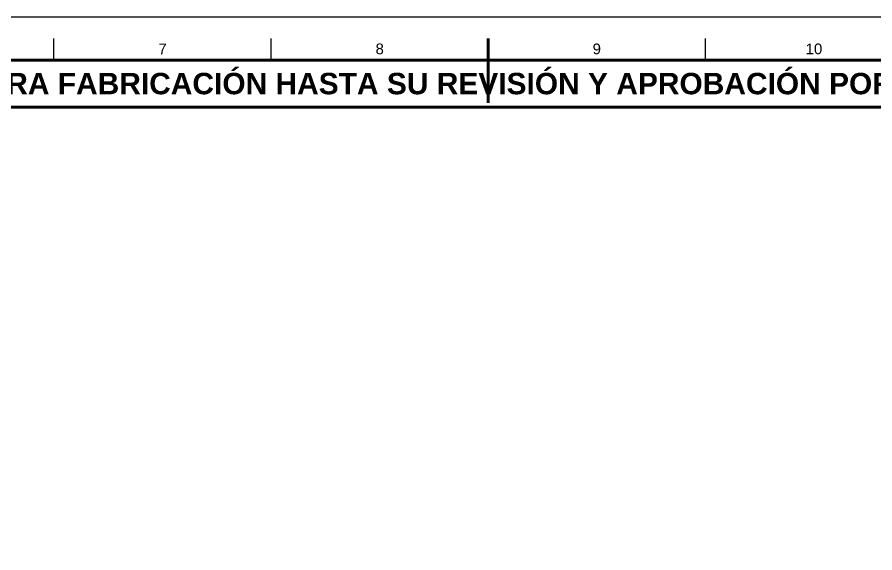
# Model space of a CAD drawing. Header units: millimetres. Extents: x 0 to 841, y 0 to 594.
# Drawn here: x 315.5 to 515.7, y 469 to 594 of the extents above; entities that cross this region are included whole.
import ezdxf
from ezdxf.enums import TextEntityAlignment as Align

# ---------------------------------------------------------------- set-up
doc = ezdxf.new("R2010")
doc.units = ezdxf.units.MM
for name, color, linetype, lineweight in [('FINA', 7, 'CONTINUOUS', 25), ('MARCO', 7, 'CONTINUOUS', 70), ('TXT', 7, 'CONTINUOUS', 25)]:
    doc.layers.add(name, color=color, linetype=linetype, lineweight=lineweight)
doc.styles.add('STD', font='LiberationSans-Regular.ttf')
doc.styles.add('STDB', font='LiberationSans-Bold.ttf')

msp = doc.modelspace()

# ---------------------------------------------------------------- linework, layer by layer
at = {"layer": 'FINA'}
for p, q in [((324.12, 584), (324.12, 589)), ((374.81, 584), (374.81, 589)), ((425.5, 584), (425.5, 589)), ((476.19, 584), (476.19, 589))]:
    msp.add_line(p, q, dxfattribs=at)
msp.add_lwpolyline([(0, 0), (841, 0), (841, 594), (0, 594)], close=True, dxfattribs=at)
at = {"layer": 'MARCO'}
msp.add_line((425.5, 589), (425.5, 574), dxfattribs=at)
for points in [[(20, 10), (831, 10), (831, 584), (20, 584)], [(20, 573), (831, 573), (831, 584), (20, 584)]]:
    msp.add_lwpolyline(points, close=True, dxfattribs=at)

# ---------------------------------------------------------------- texts
at = {"layer": 'TXT'}
for s, height, style, p in [('7', 2.5, 'STD', (349.47, 586.6)), ('8', 2.5, 'STD', (400.16, 586.6)), ('9', 2.5, 'STD', (450.84, 586.6)), ('10', 2.5, 'STD', (501.53, 586.6)), ('ESTOS PLANOS NO SON VÁLIDOS PARA FABRICACIÓN HASTA SU REVISIÓN Y APROBACIÓN POR UN INGENIERO CALCULISTA HABILITADO.', 5, 'STDB', (425.5, 578.5))]:
    msp.add_text(s, height=height, dxfattribs=dict(at, style=style)).set_placement(p, align=Align.MIDDLE_CENTER)

doc.saveas('drawing.dxf')
